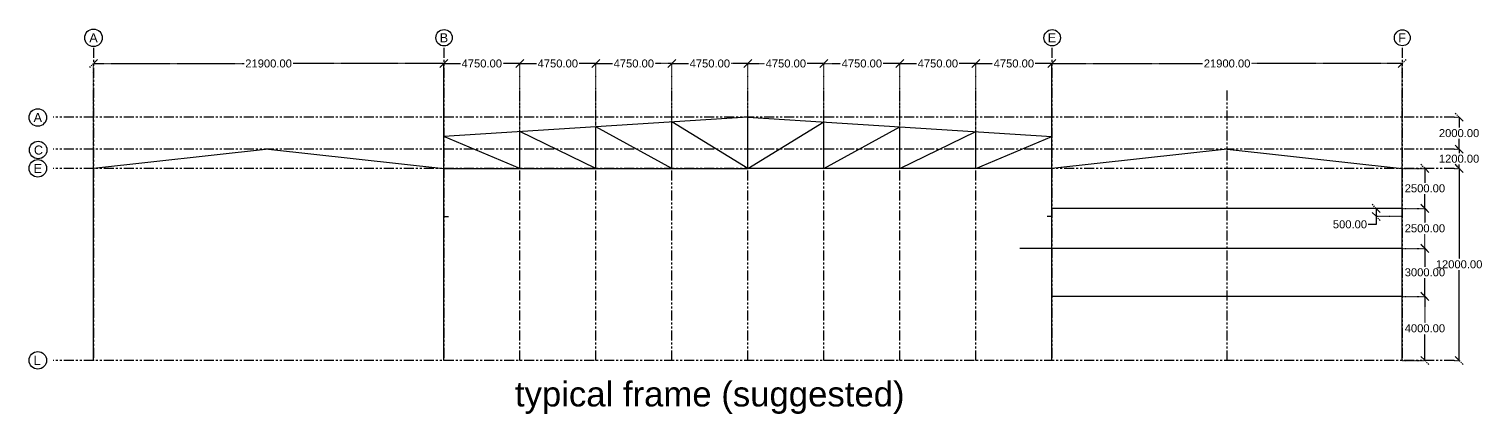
# Model space of a CAD drawing. Header units: inches. Extents: x 8519 to 881470, y -4476 to 84370.
# Drawn here: x 790674 to 881470, y -4476 to 19581 of the extents above; entities that cross this region are included whole.
import ezdxf

# ---------------------------------------------------------------- set-up
doc = ezdxf.new("R2010")
doc.units = ezdxf.units.IN
doc.header["$MEASUREMENT"] = 0
doc.header["$PDMODE"] = 34
doc.linetypes.add('ACAD_ISO03W100', pattern=[30, 12, -18])
doc.linetypes.add('PHANTOM2', pattern=[1.25, 0.625, -0.125, 0.125, -0.125, 0.125, -0.125])
for name, color, linetype in [('axis', 8, 'PHANTOM2'), ('dimensions', 1, 'PHANTOM2'), ('initial layout', 7, 'Continuous'), ('text', 3, 'Continuous')]:
    doc.layers.add(name, color=color, linetype=linetype)
doc.styles.get("Standard").update_dxf_attribs({"font": 'arial.ttf'})
doc.dimstyles.new('Dim_1', dxfattribs={"dimtxt": 500, "dimasz": 500, "dimexe": 0.0625, "dimexo": 0.0625, "dimgap": 100, "dimtad": 0, "dimtih": 1, "dimtoh": 1, "dimzin": 0, "dimdsep": 46, "dimtxsty": 'Standard', "dimblk": 'OBLIQUE', "dimcen": 0.09, "dimclrd": 256, "dimclre": 256, "dimclrt": 256, "dimadec": 0, "dimazin": 0, "dimtfac": 1, "dimtofl": 0, "dimtmove": 0, "dimatfit": 3, "dimfxl": 1, "dimtfillclr": 256, "dimtolj": 1, "dimtzin": 0, "dimlwe": -1, "dimarcsym": 0})

# ---------------------------------------------------------------- blocks, each defined once
blk = doc.blocks.new('_Oblique')
at = {"color": 0, "linetype": 'ByBlock', "lineweight": -2}
blk.add_line((-0.5, -0.5), (0.5, 0.5), dxfattribs=at)
blk = doc.blocks.new('*D253')
at = {"layer": 'Defpoints', "color": 0, "transparency": 16777216}
for p in [(816593, 17427), (794693, 10874), (816593, 10874)]:
    blk.add_point(p, dxfattribs=at)
at = {"layer": 'dimensions', "linetype": 'ACAD_ISO03W100', "transparency": 16777216}
for p, q in [((794693, 10874), (794693, 17427)), ((816593, 10874), (816593, 17427))]:
    blk.add_line(p, q, dxfattribs=at)
at = {"layer": 'dimensions', "lineweight": -2, "transparency": 16777216}
for p, q in [((794693, 17427), (804113, 17427)), ((816593, 17427), (807173, 17427))]:
    blk.add_line(p, q, dxfattribs=at)
at = {"layer": 'dimensions', "lineweight": -2, "transparency": 16777216, "xscale": 500, "yscale": 500, "zscale": 500, "rotation": 180}
blk.add_blockref('_Oblique', (794693, 17427), dxfattribs=at)
at = {"layer": 'dimensions', "lineweight": -2, "transparency": 16777216, "xscale": 500, "yscale": 500, "zscale": 500}
blk.add_blockref('_Oblique', (816593, 17427), dxfattribs=at)
at = {"layer": 'dimensions', "transparency": 16777216, "insert": (805643, 17427), "char_height": 500, "attachment_point": 5}
blk.add_mtext('\\A1;21900.00', dxfattribs=at)
blk = doc.blocks.new('*D254')
at = {"layer": 'Defpoints', "color": 0, "transparency": 16777216}
for p in [(816593, 17427), (816593, 12874), (821343, 13174)]:
    blk.add_point(p, dxfattribs=at)
at = {"layer": 'dimensions', "linetype": 'ACAD_ISO03W100', "transparency": 16777216}
for p, q in [((816593, 12874), (816593, 17427)), ((821343, 13174), (821343, 17427))]:
    blk.add_line(p, q, dxfattribs=at)
at = {"layer": 'dimensions', "lineweight": -2, "transparency": 16777216}
for p, q in [((816593, 17427), (817627, 17427)), ((821343, 17427), (820309, 17427))]:
    blk.add_line(p, q, dxfattribs=at)
at = {"layer": 'dimensions', "lineweight": -2, "transparency": 16777216, "xscale": 500, "yscale": 500, "zscale": 500, "rotation": 180}
blk.add_blockref('_Oblique', (816593, 17427), dxfattribs=at)
at = {"layer": 'dimensions', "lineweight": -2, "transparency": 16777216, "xscale": 500, "yscale": 500, "zscale": 500}
blk.add_blockref('_Oblique', (821343, 17427), dxfattribs=at)
at = {"layer": 'dimensions', "transparency": 16777216, "insert": (818968, 17427), "char_height": 500, "attachment_point": 5}
blk.add_mtext('\\A1;4750.00', dxfattribs=at)
blk = doc.blocks.new('*D255')
at = {"layer": 'Defpoints', "color": 0, "transparency": 16777216}
for p in [(826093, 17427), (821343, 13174), (826093, 13474)]:
    blk.add_point(p, dxfattribs=at)
at = {"layer": 'dimensions', "linetype": 'ACAD_ISO03W100', "transparency": 16777216}
for p, q in [((821343, 13174), (821343, 17427)), ((826093, 13474), (826093, 17427))]:
    blk.add_line(p, q, dxfattribs=at)
at = {"layer": 'dimensions', "lineweight": -2, "transparency": 16777216}
for p, q in [((821343, 17427), (822377, 17427)), ((826093, 17427), (825059, 17427))]:
    blk.add_line(p, q, dxfattribs=at)
at = {"layer": 'dimensions', "lineweight": -2, "transparency": 16777216, "xscale": 500, "yscale": 500, "zscale": 500, "rotation": 180}
blk.add_blockref('_Oblique', (821343, 17427), dxfattribs=at)
at = {"layer": 'dimensions', "lineweight": -2, "transparency": 16777216, "xscale": 500, "yscale": 500, "zscale": 500}
blk.add_blockref('_Oblique', (826093, 17427), dxfattribs=at)
at = {"layer": 'dimensions', "transparency": 16777216, "insert": (823718, 17427), "char_height": 500, "attachment_point": 5}
blk.add_mtext('\\A1;4750.00', dxfattribs=at)
blk = doc.blocks.new('*D256')
at = {"layer": 'Defpoints', "color": 0, "transparency": 16777216}
for p in [(830843, 17427), (830843, 13774), (826093, 13474)]:
    blk.add_point(p, dxfattribs=at)
at = {"layer": 'dimensions', "linetype": 'ACAD_ISO03W100', "transparency": 16777216}
for p, q in [((826093, 13474), (826093, 17427)), ((830843, 13774), (830843, 17427))]:
    blk.add_line(p, q, dxfattribs=at)
at = {"layer": 'dimensions', "lineweight": -2, "transparency": 16777216}
for p, q in [((826093, 17427), (827127, 17427)), ((830843, 17427), (829809, 17427))]:
    blk.add_line(p, q, dxfattribs=at)
at = {"layer": 'dimensions', "lineweight": -2, "transparency": 16777216, "xscale": 500, "yscale": 500, "zscale": 500, "rotation": 180}
blk.add_blockref('_Oblique', (826093, 17427), dxfattribs=at)
at = {"layer": 'dimensions', "lineweight": -2, "transparency": 16777216, "xscale": 500, "yscale": 500, "zscale": 500}
blk.add_blockref('_Oblique', (830843, 17427), dxfattribs=at)
at = {"layer": 'dimensions', "transparency": 16777216, "insert": (828468, 17427), "char_height": 500, "attachment_point": 5}
blk.add_mtext('\\A1;4750.00', dxfattribs=at)
blk = doc.blocks.new('*D257')
at = {"layer": 'Defpoints', "color": 0, "transparency": 16777216}
for p in [(830843, 17427), (830843, 13774), (835593, 14074)]:
    blk.add_point(p, dxfattribs=at)
at = {"layer": 'dimensions', "linetype": 'ACAD_ISO03W100', "transparency": 16777216}
for p, q in [((830843, 13774), (830843, 17427)), ((835593, 14074), (835593, 17427))]:
    blk.add_line(p, q, dxfattribs=at)
at = {"layer": 'dimensions', "lineweight": -2, "transparency": 16777216}
for p, q in [((830843, 17427), (831877, 17427)), ((835593, 17427), (834559, 17427))]:
    blk.add_line(p, q, dxfattribs=at)
at = {"layer": 'dimensions', "lineweight": -2, "transparency": 16777216, "xscale": 500, "yscale": 500, "zscale": 500, "rotation": 180}
blk.add_blockref('_Oblique', (830843, 17427), dxfattribs=at)
at = {"layer": 'dimensions', "lineweight": -2, "transparency": 16777216, "xscale": 500, "yscale": 500, "zscale": 500}
blk.add_blockref('_Oblique', (835593, 17427), dxfattribs=at)
at = {"layer": 'dimensions', "transparency": 16777216, "insert": (833218, 17427), "char_height": 500, "attachment_point": 5}
blk.add_mtext('\\A1;4750.00', dxfattribs=at)
blk = doc.blocks.new('*D258')
at = {"layer": 'Defpoints', "color": 0, "transparency": 16777216}
for p in [(835593, 17427), (835593, 14074), (840343, 13774)]:
    blk.add_point(p, dxfattribs=at)
at = {"layer": 'dimensions', "linetype": 'ACAD_ISO03W100', "transparency": 16777216}
for p, q in [((835593, 14074), (835593, 17427)), ((840343, 13774), (840343, 17427))]:
    blk.add_line(p, q, dxfattribs=at)
at = {"layer": 'dimensions', "lineweight": -2, "transparency": 16777216}
for p, q in [((835593, 17427), (836627, 17427)), ((840343, 17427), (839309, 17427))]:
    blk.add_line(p, q, dxfattribs=at)
at = {"layer": 'dimensions', "lineweight": -2, "transparency": 16777216, "xscale": 500, "yscale": 500, "zscale": 500, "rotation": 180}
blk.add_blockref('_Oblique', (835593, 17427), dxfattribs=at)
at = {"layer": 'dimensions', "lineweight": -2, "transparency": 16777216, "xscale": 500, "yscale": 500, "zscale": 500}
blk.add_blockref('_Oblique', (840343, 17427), dxfattribs=at)
at = {"layer": 'dimensions', "transparency": 16777216, "insert": (837968, 17427), "char_height": 500, "attachment_point": 5}
blk.add_mtext('\\A1;4750.00', dxfattribs=at)
blk = doc.blocks.new('*D259')
at = {"layer": 'Defpoints', "color": 0, "transparency": 16777216}
for p in [(840343, 17427), (840343, 13774), (845093, 13474)]:
    blk.add_point(p, dxfattribs=at)
at = {"layer": 'dimensions', "linetype": 'ACAD_ISO03W100', "transparency": 16777216}
for p, q in [((840343, 13774), (840343, 17427)), ((845093, 13474), (845093, 17427))]:
    blk.add_line(p, q, dxfattribs=at)
at = {"layer": 'dimensions', "lineweight": -2, "transparency": 16777216}
for p, q in [((840343, 17427), (841377, 17427)), ((845093, 17427), (844059, 17427))]:
    blk.add_line(p, q, dxfattribs=at)
at = {"layer": 'dimensions', "lineweight": -2, "transparency": 16777216, "xscale": 500, "yscale": 500, "zscale": 500, "rotation": 180}
blk.add_blockref('_Oblique', (840343, 17427), dxfattribs=at)
at = {"layer": 'dimensions', "lineweight": -2, "transparency": 16777216, "xscale": 500, "yscale": 500, "zscale": 500}
blk.add_blockref('_Oblique', (845093, 17427), dxfattribs=at)
at = {"layer": 'dimensions', "transparency": 16777216, "insert": (842718, 17427), "char_height": 500, "attachment_point": 5}
blk.add_mtext('\\A1;4750.00', dxfattribs=at)
blk = doc.blocks.new('*D260')
at = {"layer": 'Defpoints', "color": 0, "transparency": 16777216}
for p in [(845093, 17427), (845093, 13474), (849843, 13174)]:
    blk.add_point(p, dxfattribs=at)
at = {"layer": 'dimensions', "linetype": 'ACAD_ISO03W100', "transparency": 16777216}
for p, q in [((845093, 13474), (845093, 17427)), ((849843, 13174), (849843, 17427))]:
    blk.add_line(p, q, dxfattribs=at)
at = {"layer": 'dimensions', "lineweight": -2, "transparency": 16777216}
for p, q in [((845093, 17427), (846127, 17427)), ((849843, 17427), (848809, 17427))]:
    blk.add_line(p, q, dxfattribs=at)
at = {"layer": 'dimensions', "lineweight": -2, "transparency": 16777216, "xscale": 500, "yscale": 500, "zscale": 500, "rotation": 180}
blk.add_blockref('_Oblique', (845093, 17427), dxfattribs=at)
at = {"layer": 'dimensions', "lineweight": -2, "transparency": 16777216, "xscale": 500, "yscale": 500, "zscale": 500}
blk.add_blockref('_Oblique', (849843, 17427), dxfattribs=at)
at = {"layer": 'dimensions', "transparency": 16777216, "insert": (847468, 17427), "char_height": 500, "attachment_point": 5}
blk.add_mtext('\\A1;4750.00', dxfattribs=at)
blk = doc.blocks.new('*D261')
at = {"layer": 'Defpoints', "color": 0, "transparency": 16777216}
for p in [(849843, 17427), (849843, 13174), (854593, 12874)]:
    blk.add_point(p, dxfattribs=at)
at = {"layer": 'dimensions', "linetype": 'ACAD_ISO03W100', "transparency": 16777216}
for p, q in [((849843, 13174), (849843, 17427)), ((854593, 12874), (854593, 17427))]:
    blk.add_line(p, q, dxfattribs=at)
at = {"layer": 'dimensions', "lineweight": -2, "transparency": 16777216}
for p, q in [((849843, 17427), (850877, 17427)), ((854593, 17427), (853559, 17427))]:
    blk.add_line(p, q, dxfattribs=at)
at = {"layer": 'dimensions', "lineweight": -2, "transparency": 16777216, "xscale": 500, "yscale": 500, "zscale": 500, "rotation": 180}
blk.add_blockref('_Oblique', (849843, 17427), dxfattribs=at)
at = {"layer": 'dimensions', "lineweight": -2, "transparency": 16777216, "xscale": 500, "yscale": 500, "zscale": 500}
blk.add_blockref('_Oblique', (854593, 17427), dxfattribs=at)
at = {"layer": 'dimensions', "transparency": 16777216, "insert": (852218, 17427), "char_height": 500, "attachment_point": 5}
blk.add_mtext('\\A1;4750.00', dxfattribs=at)
blk = doc.blocks.new('*D262')
at = {"layer": 'Defpoints', "color": 0, "transparency": 16777216}
for p in [(876493, 17427), (854593, 10874), (876493, 10874)]:
    blk.add_point(p, dxfattribs=at)
at = {"layer": 'dimensions', "linetype": 'ACAD_ISO03W100', "transparency": 16777216}
for p, q in [((854593, 10874), (854593, 17427)), ((876493, 10874), (876493, 17427))]:
    blk.add_line(p, q, dxfattribs=at)
at = {"layer": 'dimensions', "lineweight": -2, "transparency": 16777216}
for p, q in [((854593, 17427), (864013, 17427)), ((876493, 17427), (867073, 17427))]:
    blk.add_line(p, q, dxfattribs=at)
at = {"layer": 'dimensions', "lineweight": -2, "transparency": 16777216, "xscale": 500, "yscale": 500, "zscale": 500, "rotation": 180}
blk.add_blockref('_Oblique', (854593, 17427), dxfattribs=at)
at = {"layer": 'dimensions', "lineweight": -2, "transparency": 16777216, "xscale": 500, "yscale": 500, "zscale": 500}
blk.add_blockref('_Oblique', (876493, 17427), dxfattribs=at)
at = {"layer": 'dimensions', "transparency": 16777216, "insert": (865543, 17427), "char_height": 500, "attachment_point": 5}
blk.add_mtext('\\A1;21900.00', dxfattribs=at)
blk = doc.blocks.new('*D263')
at = {"layer": 'Defpoints', "color": 0, "transparency": 16777216}
for p in [(879730, 10874), (880041, 10874), (879730, -1126)]:
    blk.add_point(p, dxfattribs=at)
at = {"layer": 'dimensions', "linetype": 'ACAD_ISO03W100', "transparency": 16777216}
for p, q in [((879730, 10874), (880041, 10874)), ((879730, -1126), (880041, -1126))]:
    blk.add_line(p, q, dxfattribs=at)
at = {"layer": 'dimensions', "lineweight": -2, "transparency": 16777216}
for p, q in [((880041, 10874), (880041, 5229)), ((880041, -1126), (880041, 4518))]:
    blk.add_line(p, q, dxfattribs=at)
at = {"layer": 'dimensions', "lineweight": -2, "transparency": 16777216, "xscale": 500, "yscale": 500, "zscale": 500}
for p, rotation in [((880041, 10874), 90), ((880041, -1126), 270)]:
    blk.add_blockref('_Oblique', p, dxfattribs=dict(at, rotation=rotation))
at = {"layer": 'dimensions', "transparency": 16777216, "insert": (880041, 4874), "char_height": 500, "attachment_point": 5}
blk.add_mtext('\\A1;12000.00', dxfattribs=at)
blk = doc.blocks.new('*D264')
at = {"layer": 'Defpoints', "color": 0, "transparency": 16777216}
for p in [(879730, 12074), (880041, 12074), (879730, 10874)]:
    blk.add_point(p, dxfattribs=at)
at = {"layer": 'dimensions', "linetype": 'ACAD_ISO03W100', "transparency": 16777216}
for p, q in [((879730, 12074), (880041, 12074)), ((879730, 10874), (880041, 10874))]:
    blk.add_line(p, q, dxfattribs=at)
at = {"layer": 'dimensions', "lineweight": -2, "transparency": 16777216}
for p, q in [((880041, 12074), (880041, 11829)), ((880041, 10874), (880041, 11118))]:
    blk.add_line(p, q, dxfattribs=at)
at = {"layer": 'dimensions', "lineweight": -2, "transparency": 16777216, "xscale": 500, "yscale": 500, "zscale": 500}
for p, rotation in [((880041, 12074), 90), ((880041, 10874), 270)]:
    blk.add_blockref('_Oblique', p, dxfattribs=dict(at, rotation=rotation))
at = {"layer": 'dimensions', "transparency": 16777216, "insert": (880041, 11474), "char_height": 500, "attachment_point": 5}
blk.add_mtext('\\A1;1200.00', dxfattribs=at)
blk = doc.blocks.new('*D265')
at = {"layer": 'Defpoints', "color": 0, "transparency": 16777216}
for p in [(879730, 14074), (880041, 14074), (879730, 12074)]:
    blk.add_point(p, dxfattribs=at)
at = {"layer": 'dimensions', "linetype": 'ACAD_ISO03W100', "transparency": 16777216}
for p, q in [((879730, 14074), (880041, 14074)), ((879730, 12074), (880041, 12074))]:
    blk.add_line(p, q, dxfattribs=at)
at = {"layer": 'dimensions', "lineweight": -2, "transparency": 16777216}
for p, q in [((880041, 14074), (880041, 13429)), ((880041, 12074), (880041, 12718))]:
    blk.add_line(p, q, dxfattribs=at)
at = {"layer": 'dimensions', "lineweight": -2, "transparency": 16777216, "xscale": 500, "yscale": 500, "zscale": 500}
for p, rotation in [((880041, 14074), 90), ((880041, 12074), 270)]:
    blk.add_blockref('_Oblique', p, dxfattribs=dict(at, rotation=rotation))
at = {"layer": 'dimensions', "transparency": 16777216, "insert": (880041, 13074), "char_height": 500, "attachment_point": 5}
blk.add_mtext('\\A1;2000.00', dxfattribs=at)
blk = doc.blocks.new('*D292')
at = {"layer": 'Defpoints', "color": 0, "transparency": 16777216}
for p in [(876493, 2874), (877905, 2874), (876493, -1126)]:
    blk.add_point(p, dxfattribs=at)
at = {"layer": 'dimensions', "linetype": 'ACAD_ISO03W100', "transparency": 16777216}
for p, q in [((876493, 2874), (877906, 2874)), ((876493, -1126), (877906, -1126))]:
    blk.add_line(p, q, dxfattribs=at)
at = {"layer": 'dimensions', "lineweight": -2, "transparency": 16777216}
for p, q in [((877905, 2874), (877905, 1229)), ((877905, -1126), (877905, 518))]:
    blk.add_line(p, q, dxfattribs=at)
at = {"layer": 'dimensions', "lineweight": -2, "transparency": 16777216, "xscale": 500, "yscale": 500, "zscale": 500}
for p, rotation in [((877905, 2874), 90), ((877905, -1126), 270)]:
    blk.add_blockref('_Oblique', p, dxfattribs=dict(at, rotation=rotation))
at = {"layer": 'dimensions', "transparency": 16777216, "insert": (877905, 874), "char_height": 500, "attachment_point": 5}
blk.add_mtext('\\A1;4000.00', dxfattribs=at)
blk = doc.blocks.new('*D293')
at = {"layer": 'Defpoints', "color": 0, "transparency": 16777216}
for p in [(876493, 5874), (877906, 5874), (876493, 2874)]:
    blk.add_point(p, dxfattribs=at)
at = {"layer": 'dimensions', "linetype": 'ACAD_ISO03W100', "transparency": 16777216}
for p, q in [((876493, 5874), (877906, 5874)), ((876493, 2874), (877906, 2874))]:
    blk.add_line(p, q, dxfattribs=at)
at = {"layer": 'dimensions', "lineweight": -2, "transparency": 16777216}
for p, q in [((877906, 5874), (877906, 4729)), ((877906, 2874), (877906, 4018))]:
    blk.add_line(p, q, dxfattribs=at)
at = {"layer": 'dimensions', "lineweight": -2, "transparency": 16777216, "xscale": 500, "yscale": 500, "zscale": 500}
for p, rotation in [((877906, 5874), 90), ((877906, 2874), 270)]:
    blk.add_blockref('_Oblique', p, dxfattribs=dict(at, rotation=rotation))
at = {"layer": 'dimensions', "transparency": 16777216, "insert": (877906, 4374), "char_height": 500, "attachment_point": 5}
blk.add_mtext('\\A1;3000.00', dxfattribs=at)
blk = doc.blocks.new('*D295')
at = {"layer": 'Defpoints', "color": 0, "transparency": 16777216}
for p in [(876493, 8374), (874858, 7874), (876493, 7874)]:
    blk.add_point(p, dxfattribs=at)
at = {"layer": 'dimensions', "linetype": 'ACAD_ISO03W100', "transparency": 16777216}
for p, q in [((876493, 8374), (874858, 8374)), ((876493, 7874), (874858, 7874))]:
    blk.add_line(p, q, dxfattribs=at)
at = {"layer": 'dimensions', "lineweight": -2, "transparency": 16777216}
for p, q in [((874858, 8374), (874858, 7874)), ((874858, 7374), (874358, 7374)), ((874858, 7874), (874858, 7374))]:
    blk.add_line(p, q, dxfattribs=at)
at = {"layer": 'dimensions', "lineweight": -2, "transparency": 16777216, "xscale": 500, "yscale": 500, "zscale": 500}
for p, rotation in [((874858, 8374), 90), ((874858, 7874), 270)]:
    blk.add_blockref('_Oblique', p, dxfattribs=dict(at, rotation=rotation))
at = {"layer": 'dimensions', "transparency": 16777216, "insert": (873221, 7374), "char_height": 500, "attachment_point": 5}
blk.add_mtext('\\A1;500.00', dxfattribs=at)
blk = doc.blocks.new('*D296')
at = {"layer": 'Defpoints', "color": 0, "transparency": 16777216}
for p in [(876493, 10874), (877906, 10874), (876493, 8374)]:
    blk.add_point(p, dxfattribs=at)
at = {"layer": 'dimensions', "linetype": 'ACAD_ISO03W100', "transparency": 16777216}
for p, q in [((876493, 10874), (877906, 10874)), ((876493, 8374), (877906, 8374))]:
    blk.add_line(p, q, dxfattribs=at)
at = {"layer": 'dimensions', "lineweight": -2, "transparency": 16777216}
for p, q in [((877906, 10874), (877906, 9979)), ((877906, 8374), (877906, 9268))]:
    blk.add_line(p, q, dxfattribs=at)
at = {"layer": 'dimensions', "lineweight": -2, "transparency": 16777216, "xscale": 500, "yscale": 500, "zscale": 500}
for p, rotation in [((877906, 10874), 90), ((877906, 8374), 270)]:
    blk.add_blockref('_Oblique', p, dxfattribs=dict(at, rotation=rotation))
at = {"layer": 'dimensions', "transparency": 16777216, "insert": (877906, 9624), "char_height": 500, "attachment_point": 5}
blk.add_mtext('\\A1;2500.00', dxfattribs=at)
blk = doc.blocks.new('*D297')
at = {"layer": 'Defpoints', "color": 0, "transparency": 16777216}
for p in [(877905, 8374), (877906, 8374), (877906, 5874)]:
    blk.add_point(p, dxfattribs=at)
at = {"layer": 'dimensions', "linetype": 'ACAD_ISO03W100', "transparency": 16777216}
for p, q in [((877905, 8374), (877906, 8374)), ((877906, 5874), (877905, 5874))]:
    blk.add_line(p, q, dxfattribs=at)
at = {"layer": 'dimensions', "lineweight": -2, "transparency": 16777216}
for p, q in [((877906, 8374), (877906, 7479)), ((877906, 5874), (877906, 6768))]:
    blk.add_line(p, q, dxfattribs=at)
at = {"layer": 'dimensions', "lineweight": -2, "transparency": 16777216, "xscale": 500, "yscale": 500, "zscale": 500}
for p, rotation in [((877906, 8374), 90), ((877906, 5874), 270)]:
    blk.add_blockref('_Oblique', p, dxfattribs=dict(at, rotation=rotation))
at = {"layer": 'dimensions', "transparency": 16777216, "insert": (877906, 7124), "char_height": 500, "attachment_point": 5}
blk.add_mtext('\\A1;2500.00', dxfattribs=at)

msp = doc.modelspace()

# ---------------------------------------------------------------- linework, layer by layer
at = {"layer": 'axis', "ltscale": 1000}
for p, q in [((794693.074, 18414.634), (794693.074, -1126.306)), ((816593.074, 18414.634), (816593.074, -1126.306)), ((854593.074, 18414.634), (854593.074, -1126.306)), ((876493.074, 18414.634), (876493.074, -1126.306)), ((794693.074, -1126.306), (794693.074, 15837.431)), ((816593.074, -1126.306), (816593.074, 15837.431)), ((821343.074, -1126.306), (821343.074, 15837.431)), ((826093.074, -1126.306), (826093.074, 15837.431)), ((830843.074, -1126.306), (830843.074, 15837.431)), ((835593.074, -1126.306), (835593.074, 15837.431)), ((840343.074, -1126.306), (840343.074, 15837.431)), ((845093.074, -1126.306), (845093.074, 15837.431)), ((849843.074, -1126.306), (849843.074, 15837.431)), ((854593.074, -1126.306), (854593.074, 15837.431)), ((865543.074, -1126.306), (865543.074, 15837.431)), ((876493.074, -1126.306), (876493.074, 15837.431)), ((879730.138, 14073.694), (792175.349, 14073.694)), ((879730.138, 12073.694), (792175.349, 12073.694)), ((879730.138, 10873.694), (792175.349, 10873.694)), ((879730.138, -1126.306), (792175.349, -1126.306))]:
    msp.add_line(p, q, dxfattribs=at)
at = {"layer": 'initial layout'}
for p, q in [((835593.074, 14073.694), (816593.074, 12873.694)), ((830843.074, 10873.694), (830843.074, 13773.694)), ((835593.074, 10873.694), (830843.074, 13773.694)), ((835593.074, 10873.694), (835593.074, 14073.694)), ((835593.074, 14073.694), (854593.074, 12873.694)), ((835593.074, 10873.694), (840343.074, 13773.694)), ((840343.074, 10873.694), (840343.074, 13773.694)), ((816593.074, 10873.694), (816593.074, 12873.694)), ((821343.074, 10873.694), (816593.074, 12873.694)), ((821343.074, 10873.694), (821343.074, 13173.694)), ((826093.074, 10873.694), (821343.074, 13173.694)), ((826093.074, 10873.694), (826093.074, 13473.694)), ((830843.074, 10873.694), (826093.074, 13473.694)), ((840343.074, 10873.694), (845093.074, 13473.694)), ((845093.074, 10873.694), (845093.074, 13473.694)), ((845093.074, 10873.694), (849843.074, 13173.694)), ((849843.074, 10873.694), (849843.074, 13173.694)), ((849843.074, 10873.694), (854593.074, 12873.694)), ((854593.074, 10873.694), (854593.074, 12873.694)), ((805643.074, 12073.694), (794693.074, 10873.694)), ((805643.074, 12073.694), (816593.074, 10873.694)), ((865543.074, 12073.694), (854593.074, 10873.694)), ((865543.074, 12073.694), (876493.074, 10873.694)), ((794693.074, -1126.306), (794693.074, 10873.694)), ((816593.074, -1126.306), (816593.074, 10873.694)), ((816593.074, 10873.694), (835593.074, 10873.694)), ((854593.074, 10873.694), (835593.074, 10873.694)), ((854593.074, -1126.306), (854593.074, 10873.694)), ((876493.074, -1126.306), (876493.074, 10873.694)), ((876493.074, 8373.694), (854593.074, 8373.694)), ((816593.074, 7873.694), (816893.074, 7873.694)), ((854593.074, 7873.694), (854293.074, 7873.694)), ((876493.074, 5873.694), (852593.074, 5873.694)), ((876493.074, 2873.694), (854593.074, 2873.694))]:
    msp.add_line(p, q, dxfattribs=at)
at = {"layer": 'text'}
for centre, radius in [((794701.664, 19034.219), 546.492), ((816609.562, 19034.219), 512.583), ((854611.681, 19034.219), 510.993), ((876493.766, 19034.219), 498.424), ((791220.577, 14054.909), 546.492), ((791240.624, 12018.856), 546.492), ((791220.577, 10873.694), 546.492), ((791220.577, -1126.306), 546.492)]:
    msp.add_circle(centre, radius, dxfattribs=at)

# ---------------------------------------------------------------- texts
for s, height, p in [('A', 564.824, (794438.516, 18751.808)), ('B', 564.824, (816338.516, 18751.808)), ('E', 564.824, (854338.516, 18751.808)), ('F', 564.824, (876238.516, 18751.808)), ('A', 564.824, (790957.429, 13772.497)), ('C', 564.824, (790977.477, 11736.444)), ('E', 564.824, (790957.429, 10591.282)), ('L', 564.824, (790957.429, -1408.718)), ('typical frame (suggested)', 1552.7524, (821037.51, -4007.798))]:
    msp.add_text(s, height=height, dxfattribs=at).set_placement(p)

# ---------------------------------------------------------------- dimensions: what is measured, and where the dimension line sits
at = {"layer": 'dimensions'}
for base, p1, p2, picture, middle in [((816593.074, 17427.092), (794693.074, 10873.694), (816593.074, 10873.694), '*D253', (805643.074, 17427.092)), ((816593.074, 17426.592), (821343.074, 13173.694), (816593.074, 12873.694), '*D254', (818968.074, 17426.592)), ((826093.074, 17426.592), (821343.074, 13173.694), (826093.074, 13473.694), '*D255', (823718.074, 17426.592)), ((830843.074, 17426.592), (826093.074, 13473.694), (830843.074, 13773.694), '*D256', (828468.074, 17426.592)), ((830843.074, 17426.592), (835593.074, 14073.694), (830843.074, 13773.694), '*D257', (833218.074, 17426.592)), ((835593.074, 17426.592), (840343.074, 13773.694), (835593.074, 14073.694), '*D258', (837968.074, 17426.592)), ((840343.074, 17426.592), (845093.074, 13473.694), (840343.074, 13773.694), '*D259', (842718.074, 17426.592)), ((845093.074, 17426.592), (849843.074, 13173.694), (845093.074, 13473.694), '*D260', (847468.074, 17426.592)), ((849843.074, 17426.592), (854593.074, 12873.694), (849843.074, 13173.694), '*D261', (852218.074, 17426.592)), ((876493.074, 17426.655), (854593.074, 10873.694), (876493.074, 10873.694), '*D262', (865543.074, 17426.655))]:
    dim = msp.add_linear_dim(base=base, p1=p1, p2=p2, dimstyle='Dim_1', dxfattribs=at)
    dim.commit()
    dim.dimension.update_dxf_attribs({"geometry": picture, "text_midpoint": middle})
for base, p1, p2, angle, picture, middle in [((880040.904, 14073.694), (879730.138, 12073.694), (879730.138, 14073.694), 270, '*D265', (880040.904, 13073.694)), ((880040.904, 12073.694), (879730.138, 10873.694), (879730.138, 12073.694), 270, '*D264', (880040.904, 11473.694)), ((877905.511, 10873.694), (876493.074, 8373.694), (876493.074, 10873.694), 90, '*D296', (877905.511, 9623.694)), ((880040.904, 10873.694), (879730.138, -1126.306), (879730.138, 10873.694), 270, '*D263', (880040.904, 4873.694)), ((874857.75, 7873.694), (876493.074, 8373.694), (876493.074, 7873.694), 90, '*D295', (873220.744, 7373.694)), ((877905.511, 8373.694), (877905.574, 5873.694), (877905.011, 8373.694), 90, '*D297', (877905.511, 7123.694)), ((877905.511, 5873.694), (876493.074, 2873.694), (876493.074, 5873.694), 90, '*D293', (877905.511, 4373.694)), ((877905.449, 2873.694), (876493.074, -1126.306), (876493.074, 2873.694), 90, '*D292', (877905.449, 873.694))]:
    dim = msp.add_linear_dim(base=base, p1=p1, p2=p2, angle=angle, dimstyle='Dim_1', dxfattribs=at)
    dim.commit()
    dim.dimension.update_dxf_attribs({"geometry": picture, "text_midpoint": middle})

doc.saveas('drawing.dxf')
